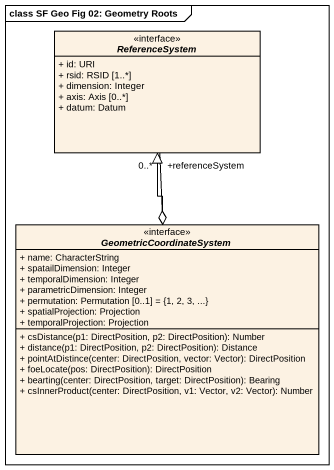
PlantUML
@startuml
mainframe class SF Geo Fig 02: Geometry Roots
hide circle
hide empty members
skinparam classAttributeIconSize 0
interface ReferenceSystem {
  + id: URI
  + rsid: RSID [1..*]
  + dimension: Integer
  + axis: Axis [0..*]
  + datum: Datum
}
interface GeometricCoordinateSystem {
  + name: CharacterString
  + spatailDimension: Integer
  + temporalDimension: Integer
  + parametricDimension: Integer
  + permutation: Permutation [0..1] = {1, 2, 3, ...}
  + spatialProjection: Projection
  + temporalProjection: Projection
  + csDistance(p1: DirectPosition, p2: DirectPosition): Number
  + distance(p1: DirectPosition, p2: DirectPosition): Distance
  + pointAtDistince(center: DirectPosition, vector: Vector): DirectPosition
  + foeLocate(pos: DirectPosition): DirectPosition
  + bearting(center: DirectPosition, target: DirectPosition): Bearing
  + csInnerProduct(center: DirectPosition, v1: Vector, v2: Vector): Number
}
ReferenceSystem "+referenceSystem\n0..*" --o GeometricCoordinateSystem
GeometricCoordinateSystem -up-|> ReferenceSystem
@enduml
